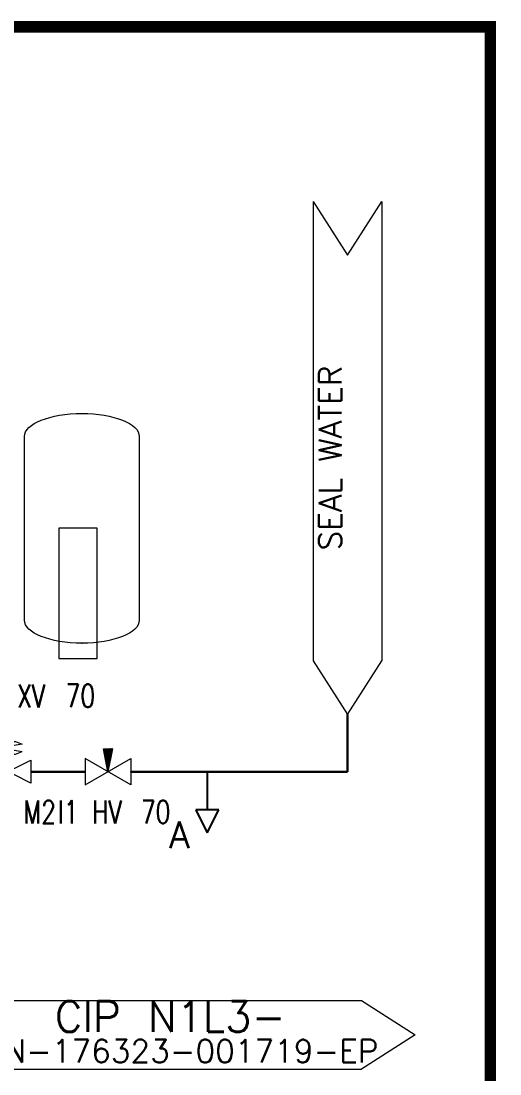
# Model space of a CAD drawing. Header units: inches. Extents: x 10149 to 11899, y 21917 to 23140.
# Drawn here: x 11737.5 to 11800.1, y 22540 to 22677.5 of the extents above; entities that cross this region are included whole.
import ezdxf
from ezdxf.enums import TextEntityAlignment as Align

# ---------------------------------------------------------------- set-up
doc = ezdxf.new("R2010")
doc.units = ezdxf.units.IN
doc.header["$MEASUREMENT"] = 0
doc.linetypes.add('DASHDOT2', pattern=[12.7, 6.35, -3.175, 0, -3.175])
for name, color, linetype, lineweight in [('19 Pipe Process', 30, 'Continuous', 30), ('31 Equipment', 7, 'Continuous', 9), ('Equipment', 7, 'Continuous', 9), ('Other-material', 7, 'Continuous', 9), ('Pipe-water', 5, 'Continuous', 30)]:
    doc.layers.add(name, color=color, linetype=linetype, lineweight=lineweight)
for name, color, linetype in [('MATERIEL-DIVERS', 7, 'Continuous'), ('PIPE_WATER', 5, 'Continuous'), ('REPERES', 7, 'Continuous'), ('Skid', 5, 'Continuous'), ('TEXTES', 7, 'Continuous')]:
    doc.layers.add(name, color=color, linetype=linetype)
doc.layers.get('REPERES').off()
doc.styles.add('ROMANS', font='ROMANS.SHX')
doc.styles.get("Standard").update_dxf_attribs({"font": 'arial.ttf'})
doc.styles.add('USER1', font='TXT.SHX', dxfattribs={"bigfont": 'gbcbig.shx'})

# ---------------------------------------------------------------- blocks, each defined once
blk = doc.blocks.new('NOR-SOLENOID_VALVE_2_WAY')
for p, q in [((0, -0.01), (0, 4.99)), ((-1.02, 3.92), (-1.89, 3.58)), ((-1.89, 3.58), (1.05, 3.1)), ((1.05, 3.1), (-1.89, 2.62)), ((2.99, 3.92), (-1.02, 3.92)), ((-3.03, -1.48), (2.97, 1.52)), ((-3.03, 1.52), (-3.03, -1.48)), ((2.97, -1.48), (-3.03, 1.52)), ((-1.02, 2.27), (-1.89, 2.62)), ((2.99, 2.27), (-1.02, 2.27)), ((2.97, 1.52), (2.97, -1.48))]:
    blk.add_line(p, q)
at = {"layer": 'Equipment', "insert": (0, 0), "char_height": 2.5, "width": 210, "attachment_point": 1}
blk.add_mtext('{\\C5; }', dxfattribs=at)
blk = doc.blocks.new('NOR_UTIL-ARROW-RIGHT')
for p, q in [((-1.5, -1.5), (-1.5, 1.5)), ((-1.5, 1.5), (1.5, 0)), ((1.5, 0), (-1.5, -1.5))]:
    blk.add_line(p, q)
blk = doc.blocks.new('APV-TNK-GEN-1')
at = {"layer": '31 Equipment'}
for p, q in [((-5, 18), (-5, 2)), ((5, 2), (5, 18))]:
    blk.add_line(p, q, dxfattribs=at)
for centre, major_axis in [((0, 18), (-5, 0)), ((0, 2), (5, 0))]:
    blk.add_ellipse(centre, major_axis=major_axis, ratio=0.4, start_param=3.141593, end_param=6.283185, dxfattribs=at)
at = {"layer": '31 Equipment', "ltscale": 38}
blk.add_point((0, 0), dxfattribs=at)
blk = doc.blocks.new('*X105')
at = {"color": 0}
for p, q in [((99, 210), (99, 210)), ((99.01, 209.96), (99.05, 210)), ((99.02, 209.88), (99.14, 210)), ((99.02, 209.92), (99.09, 210)), ((99.03, 209.85), (99.18, 210)), ((99.04, 209.81), (99.23, 210)), ((99.05, 209.73), (99.32, 210)), ((99.05, 209.77), (99.27, 210)), ((99.06, 209.7), (99.36, 210)), ((99.07, 209.66), (99.41, 210)), ((99.08, 209.59), (99.5, 210)), ((99.08, 209.62), (99.45, 210)), ((99.09, 209.55), (99.54, 210)), ((99.1, 209.51), (99.59, 210)), ((99.11, 209.44), (99.68, 210)), ((99.11, 209.47), (99.63, 210)), ((99.12, 209.4), (99.72, 210)), ((99.13, 209.36), (99.77, 210)), ((99.14, 209.29), (99.86, 210)), ((99.14, 209.32), (99.81, 210)), ((99.15, 209.25), (99.9, 210)), ((99.16, 209.21), (99.95, 210)), ((99.17, 209.14), (100.04, 210)), ((99.17, 209.17), (99.99, 210)), ((99.18, 209.1), (100.08, 210)), ((99.19, 209.06), (100.13, 210)), ((99.2, 208.99), (100.22, 210)), ((99.2, 209.02), (100.17, 210)), ((99.21, 208.95), (100.26, 210)), ((99.22, 208.91), (100.31, 210)), ((99.23, 208.84), (100.4, 210)), ((99.23, 208.87), (100.35, 210)), ((99.24, 208.8), (100.44, 210)), ((99.25, 208.76), (100.49, 210)), ((99.26, 208.69), (100.58, 210)), ((99.26, 208.72), (100.53, 210)), ((99.27, 208.65), (100.62, 210)), ((99.28, 208.61), (100.67, 210)), ((99.29, 208.54), (100.76, 210)), ((99.29, 208.57), (100.71, 210)), ((99.3, 208.5), (100.8, 210)), ((99.31, 208.43), (100.89, 210)), ((99.31, 208.46), (100.84, 210)), ((99.32, 208.39), (100.93, 210)), ((99.33, 208.35), (100.98, 210)), ((99.34, 208.31), (100.99, 209.97)), ((99.34, 208.28), (100.98, 209.91)), ((99.35, 208.24), (100.97, 209.86)), ((99.36, 208.2), (100.96, 209.8)), ((99.37, 208.16), (100.95, 209.74)), ((99.37, 208.13), (100.94, 209.69)), ((99.38, 208.09), (100.93, 209.63)), ((99.39, 208.05), (100.92, 209.58)), ((99.4, 208.01), (100.9, 209.52)), ((99.4, 207.98), (100.89, 209.46)), ((99.41, 207.94), (100.88, 209.41)), ((99.42, 207.9), (100.87, 209.35)), ((99.43, 207.86), (100.86, 209.3)), ((99.43, 207.83), (100.85, 209.24)), ((99.44, 207.79), (100.84, 209.18)), ((99.45, 207.75), (100.83, 209.13)), ((99.46, 207.71), (100.81, 209.07)), ((99.46, 207.68), (100.8, 209.02)), ((99.47, 207.64), (100.79, 208.96)), ((99.48, 207.6), (100.78, 208.9)), ((99.49, 207.56), (100.77, 208.85)), ((99.49, 207.53), (100.76, 208.79)), ((99.5, 207.49), (100.75, 208.73)), ((99.51, 207.45), (100.74, 208.68)), ((99.52, 207.41), (100.72, 208.62)), ((99.52, 207.38), (100.71, 208.57)), ((99.53, 207.34), (100.7, 208.51)), ((99.54, 207.3), (100.69, 208.45)), ((99.55, 207.27), (100.68, 208.4)), ((99.55, 207.23), (100.67, 208.34)), ((99.56, 207.19), (100.66, 208.29)), ((99.57, 207.15), (100.65, 208.23)), ((99.58, 207.12), (100.63, 208.17)), ((99.58, 207.08), (100.62, 208.12)), ((99.59, 207.04), (100.61, 208.06)), ((99.6, 207), (100.6, 208)), ((99.61, 206.97), (100.59, 207.95)), ((99.61, 206.93), (100.58, 207.89)), ((99.62, 206.89), (100.57, 207.84)), ((99.63, 206.85), (100.56, 207.78)), ((99.64, 206.82), (100.54, 207.72)), ((99.64, 206.78), (100.53, 207.67)), ((99.65, 206.74), (100.52, 207.61)), ((99.66, 206.7), (100.51, 207.56)), ((99.67, 206.67), (100.5, 207.5)), ((99.67, 206.63), (100.49, 207.44)), ((99.68, 206.59), (100.48, 207.39)), ((99.69, 206.55), (100.47, 207.33)), ((99.7, 206.52), (100.46, 207.28)), ((99.7, 206.48), (100.44, 207.22)), ((99.71, 206.44), (100.43, 207.16)), ((99.72, 206.4), (100.42, 207.11)), ((99.73, 206.37), (100.41, 207.05)), ((99.73, 206.33), (100.4, 206.99)), ((99.74, 206.29), (100.39, 206.94)), ((99.75, 206.25), (100.38, 206.88)), ((99.76, 206.22), (100.37, 206.83)), ((99.76, 206.18), (100.35, 206.77)), ((99.77, 206.14), (100.34, 206.71)), ((99.78, 206.11), (100.33, 206.66)), ((99.79, 206.07), (100.32, 206.6)), ((99.79, 206.03), (100.31, 206.55)), ((99.8, 205.99), (100.3, 206.49)), ((99.81, 205.96), (100.29, 206.43)), ((99.82, 205.92), (100.28, 206.38)), ((99.82, 205.88), (100.26, 206.32)), ((99.83, 205.84), (100.25, 206.26)), ((99.84, 205.81), (100.24, 206.21)), ((99.85, 205.77), (100.23, 206.15)), ((99.85, 205.73), (100.22, 206.1)), ((99.86, 205.69), (100.21, 206.04)), ((99.87, 205.66), (100.2, 205.98)), ((99.88, 205.62), (100.19, 205.93)), ((99.88, 205.58), (100.17, 205.87)), ((99.89, 205.54), (100.16, 205.82)), ((99.9, 205.51), (100.15, 205.76)), ((99.91, 205.47), (100.14, 205.7)), ((99.91, 205.43), (100.13, 205.65)), ((99.92, 205.39), (100.12, 205.59)), ((99.93, 205.36), (100.11, 205.54)), ((99.94, 205.32), (100.1, 205.48)), ((99.94, 205.28), (100.08, 205.42)), ((99.95, 205.24), (100.07, 205.37)), ((99.96, 205.21), (100.06, 205.31)), ((99.97, 205.17), (100.05, 205.25)), ((99.97, 205.13), (100.04, 205.2)), ((99.98, 205.09), (100.03, 205.14)), ((99.99, 205.06), (100.02, 205.09)), ((100, 205.02), (100.01, 205.03))]:
    blk.add_line(p, q, dxfattribs=at)
blk = doc.blocks.new('VALVNEED')
at = {"color": 7}
for p, q in [((0.6, 3), (-0.6, 3)), ((-0.6, 3), (0, 0)), ((0, 0), (0.6, 3)), ((-3, 1.734), (-3, -1.734)), ((-3, -1.734), (3, 1.734)), ((3, -1.734), (-3, 1.734)), ((3, 1.734), (3, -1.734))]:
    blk.add_line(p, q, dxfattribs=at)
at = {"color": 7, "extrusion": (-1, 0, 0)}
blk.add_point((-3, 0), dxfattribs=at)
at = {"color": 7, "extrusion": (1, 0, 0)}
blk.add_point((3, 0), dxfattribs=at)
at = {"color": 7, "xscale": 0.6000000000000001, "yscale": 0.6000000000000001, "zscale": 0.6000000000000001}
blk.add_blockref('*X105', (-60, -123), dxfattribs=at)
blk = doc.blocks.new('UTIL-PAGE-CONNECTOR-RIGHT')
for p, q in [((-67, 4.49), (-7, 4.49)), ((-67, 4.49), (-60, 0)), ((-7, 4.49), (0, 0)), ((-60, 0), (-67, -4.49)), ((0, 0), (-7, -4.49)), ((-67, -4.49), (-7, -4.49))]:
    blk.add_line(p, q)
at = {"style": 'ROMANS'}
for tag, p in [('From', (-33.5, 2.25)), ('Reference', (-33.5, -2.25))]:
    blk.add_attdef(tag, text='', height=3, dxfattribs=at).set_placement(p, align=Align.MIDDLE_CENTER)
blk = doc.blocks.new('REPNORM1')
at = {"layer": 'TEXTES', "style": 'ROMANS', "width": 0.75}
for tag, p in [('ZONE', (-9.75, -1.25)), ('SOUSZONE', (-5.25, -1.25)), ('ELEMENT', (-0.75, -1.25)), ('NUM', (5.59, -1.22))]:
    blk.add_attdef(tag, p, '', height=3, dxfattribs=at)
blk = doc.blocks.new('APV-SIGN-ARW-DWG-1')
at = {"layer": '31 Equipment'}
for p, q in [((-32, 4.49), (25, 4.49)), ((-32, 4.49), (-25, 0)), ((25, 4.49), (32, 0)), ((-25, 0), (-32, -4.49)), ((32, 0), (25, -4.49)), ((-32, -4.49), (25, -4.49))]:
    blk.add_line(p, q, dxfattribs=at)
at = {"layer": '31 Equipment', "style": 'ROMANS', "width": 0.8}
for tag, p in [('TEXT1', (0, 0.37)), ('TEXT2', (0, -3.63))]:
    blk.add_attdef(tag, text='', height=3, dxfattribs=at).set_placement(p, align=Align.CENTER)

msp = doc.modelspace()

# ---------------------------------------------------------------- linework, layer by layer
at = {"layer": '19 Pipe Process'}
msp.add_open_spline([(11835.56, 22541.25), (11815.87, 22535.47), (11814.37, 22517.97), (11801.87, 22514.97), (11782.02, 22513.94)], degree=3, knots=[101.286095, 101.286095, 101.286095, 101.286095, 173.099523, 173.466632, 173.466632, 173.466632, 173.466632], dxfattribs=at)
at = {"layer": 'Other-material'}
for p, q in [((11747.49, 22611.28), (11742.49, 22611.28)), ((11742.49, 22611.28), (11742.49, 22594.28)), ((11747.49, 22594.28), (11747.49, 22611.28)), ((11742.49, 22594.28), (11747.49, 22594.28))]:
    msp.add_line(p, q, dxfattribs=at)
at = {"layer": 'Pipe-water'}
for p, q in [((11780.19, 22586.96), (11780.19, 22579.5)), ((11738.85, 22579.5), (11745.9, 22579.5)), ((11751.9, 22579.5), (11780.19, 22579.5))]:
    msp.add_line(p, q, dxfattribs=at)
at = {"layer": 'PIPE_WATER'}
msp.add_line((11761.87, 22579.5), (11761.87, 22574.5), dxfattribs=at)
at = {"layer": 'Skid', "linetype": 'DASHDOT2', "ltscale": 3, "const_width": 1.5}
msp.add_lwpolyline([(11798.87, 22676.77), (11400.16, 22676.77), (11400.16, 22398.87), (11798.87, 22398.87)], close=True, dxfattribs=at)

# ---------------------------------------------------------------- block references
at = {"layer": 'MATERIEL-DIVERS'}
ref = msp.add_blockref('APV-SIGN-ARW-DWG-1', (11757.05, 22545.13), dxfattribs=at)
ref.add_attrib('TEXT1', 'CIP N1L3-', dxfattribs={"layer": '31 Equipment', "height": 4, "style": 'USER1'}).set_placement((11757.05, 22545.51), align=Align.CENTER)
ref.add_attrib('TEXT2', 'CHN-176323-001719-EP', dxfattribs={"layer": '31 Equipment', "height": 3, "style": 'USER1'}).set_placement((11757.05, 22541.51), align=Align.CENTER)
at = {"layer": 'Other-material'}
ref = msp.add_blockref('UTIL-PAGE-CONNECTOR-RIGHT', (11780.19, 22586.96), dxfattribs=dict(at, xscale=-1, rotation=90))
ref.add_attrib('From', 'SEAL WATER', dxfattribs={"layer": '0', "height": 3, "rotation": 90, "style": 'ROMANS'}).set_placement((11777.94, 22620.46), align=Align.MIDDLE_CENTER)
at = {"layer": 'Other-material', "xscale": -1.5, "yscale": 1.5, "zscale": 1.5}
msp.add_blockref('APV-TNK-GEN-1', (11745.49, 22596.28), dxfattribs=at)
at = {"layer": 'Other-material', "xscale": -1}
for name, p in [('NOR-SOLENOID_VALVE_2_WAY', (11735.81, 22579.5)), ('VALVNEED', (11748.9, 22579.5))]:
    msp.add_blockref(name, p, dxfattribs=at)
at = {"layer": 'PIPE_WATER', "xscale": -1, "rotation": 90}
msp.add_blockref('NOR_UTIL-ARROW-RIGHT', (11761.87, 22573), dxfattribs=at)
at = {"layer": 'REPERES'}
for p, values in [((11737.78, 22589.13), {'ZONE': 'M2  ', 'SOUSZONE': 'I1', 'ELEMENT': 'XV', 'NUM': '70'}), ((11747.61, 22573.97), {'ZONE': 'M2  ', 'SOUSZONE': 'I1', 'ELEMENT': 'HV', 'NUM': '70'})]:
    msp.add_blockref('REPNORM1', p, dxfattribs=at).add_auto_attribs(values)

# ---------------------------------------------------------------- texts
at = {"layer": 'PIPE_WATER', "style": 'ROMANS'}
msp.add_text('A', height=3.5, dxfattribs=at).set_placement((11756.87, 22569.5))

doc.saveas('drawing.dxf')
